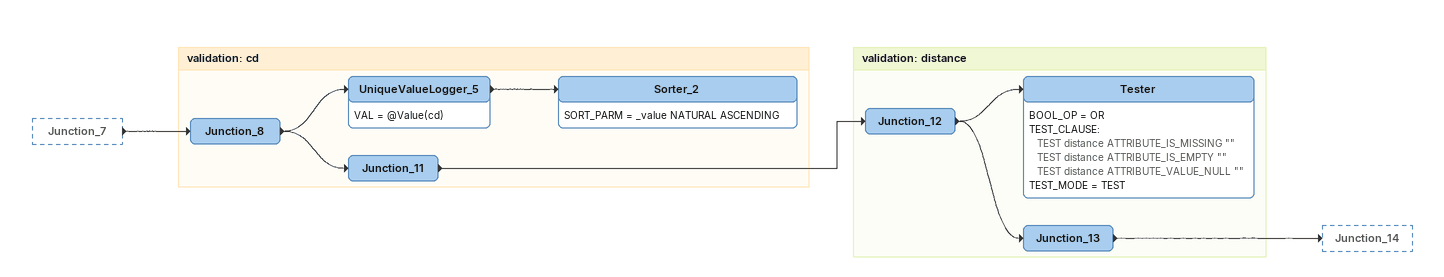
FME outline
Junction_7 [outside]
    -> Junction_8

Bookmark: validation: cd
Junction_8
    -> UniqueValueLogger_5
    -> Junction_11
UniqueValueLogger_5
    VAL = @Value(cd)
    -> Sorter_2
Sorter_2
    SORT_PARM = _value NATURAL ASCENDING
Junction_11
    -> Junction_12

Bookmark: validation: distance
Junction_12
    -> Tester
    -> Junction_13
Tester
    BOOL_OP = OR
    TEST_CLAUSE:
      TEST distance ATTRIBUTE_IS_MISSING ""
      TEST distance ATTRIBUTE_IS_EMPTY ""
      TEST distance ATTRIBUTE_VALUE_NULL ""
    TEST_MODE = TEST
Junction_13
    -> Junction_14
